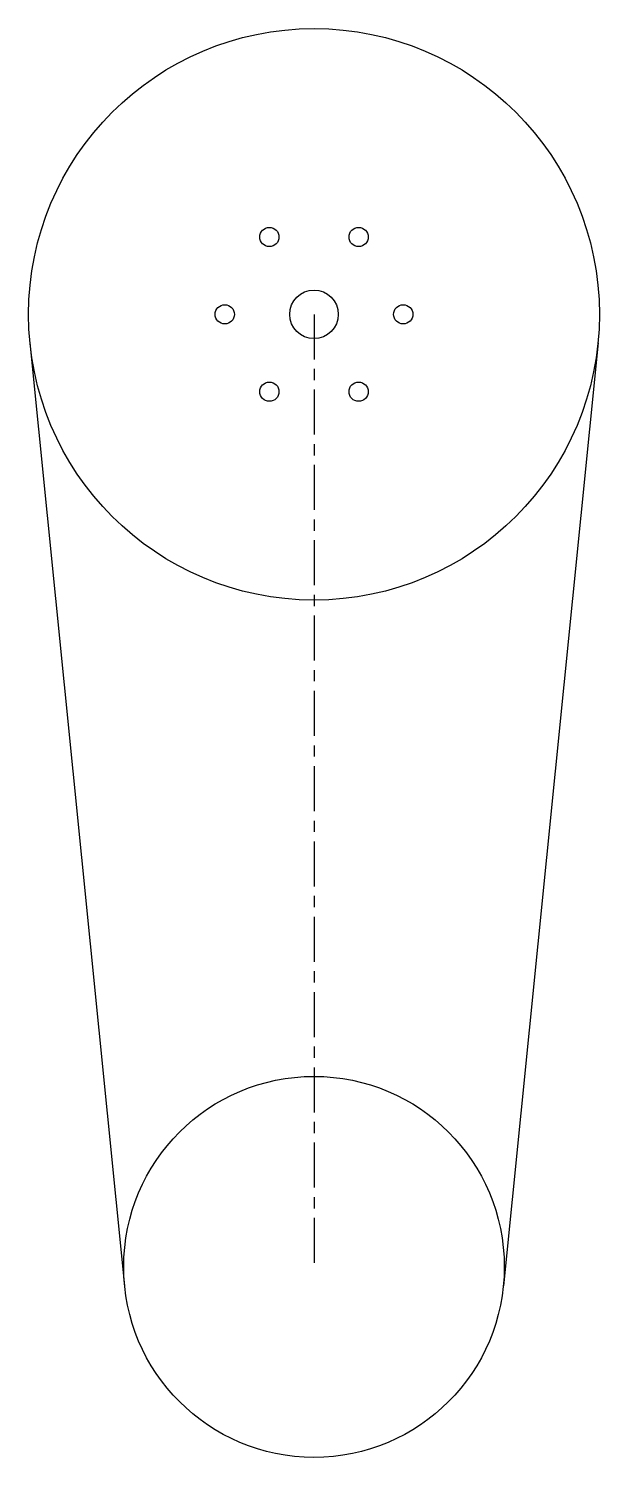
# Model space of a CAD drawing. Header units: inches. Extents: x -3 to 3, y -12 to 3.
import ezdxf

# ---------------------------------------------------------------- set-up
doc = ezdxf.new("R2010")
doc.units = ezdxf.units.IN
doc.header["$MEASUREMENT"] = 0
doc.linetypes.add('CHAIN', pattern=[0.7087, 0.4724, -0.0591, 0.1181, -0.0591])

msp = doc.modelspace()

# ---------------------------------------------------------------- linework, layer by layer
at = {"linetype": 'CHAIN'}
msp.add_line((0, 0), (0, -10), dxfattribs=at)
for p, q in [((-2.985, -0.3), (-1.99, -10.2)), ((2.985, -0.3), (1.99, -10.2))]:
    msp.add_line(p, q)
for centre, radius in [((0, 0), 3), ((-0.469, 0.812), 0.101), ((0.469, 0.812), 0.101), ((0, 0), 0.255), ((-0.938, 0), 0.101), ((0.938, 0), 0.101), ((-0.469, -0.812), 0.101), ((0.469, -0.812), 0.101), ((0, -10), 2)]:
    msp.add_circle(centre, radius)

doc.saveas('drawing.dxf')
